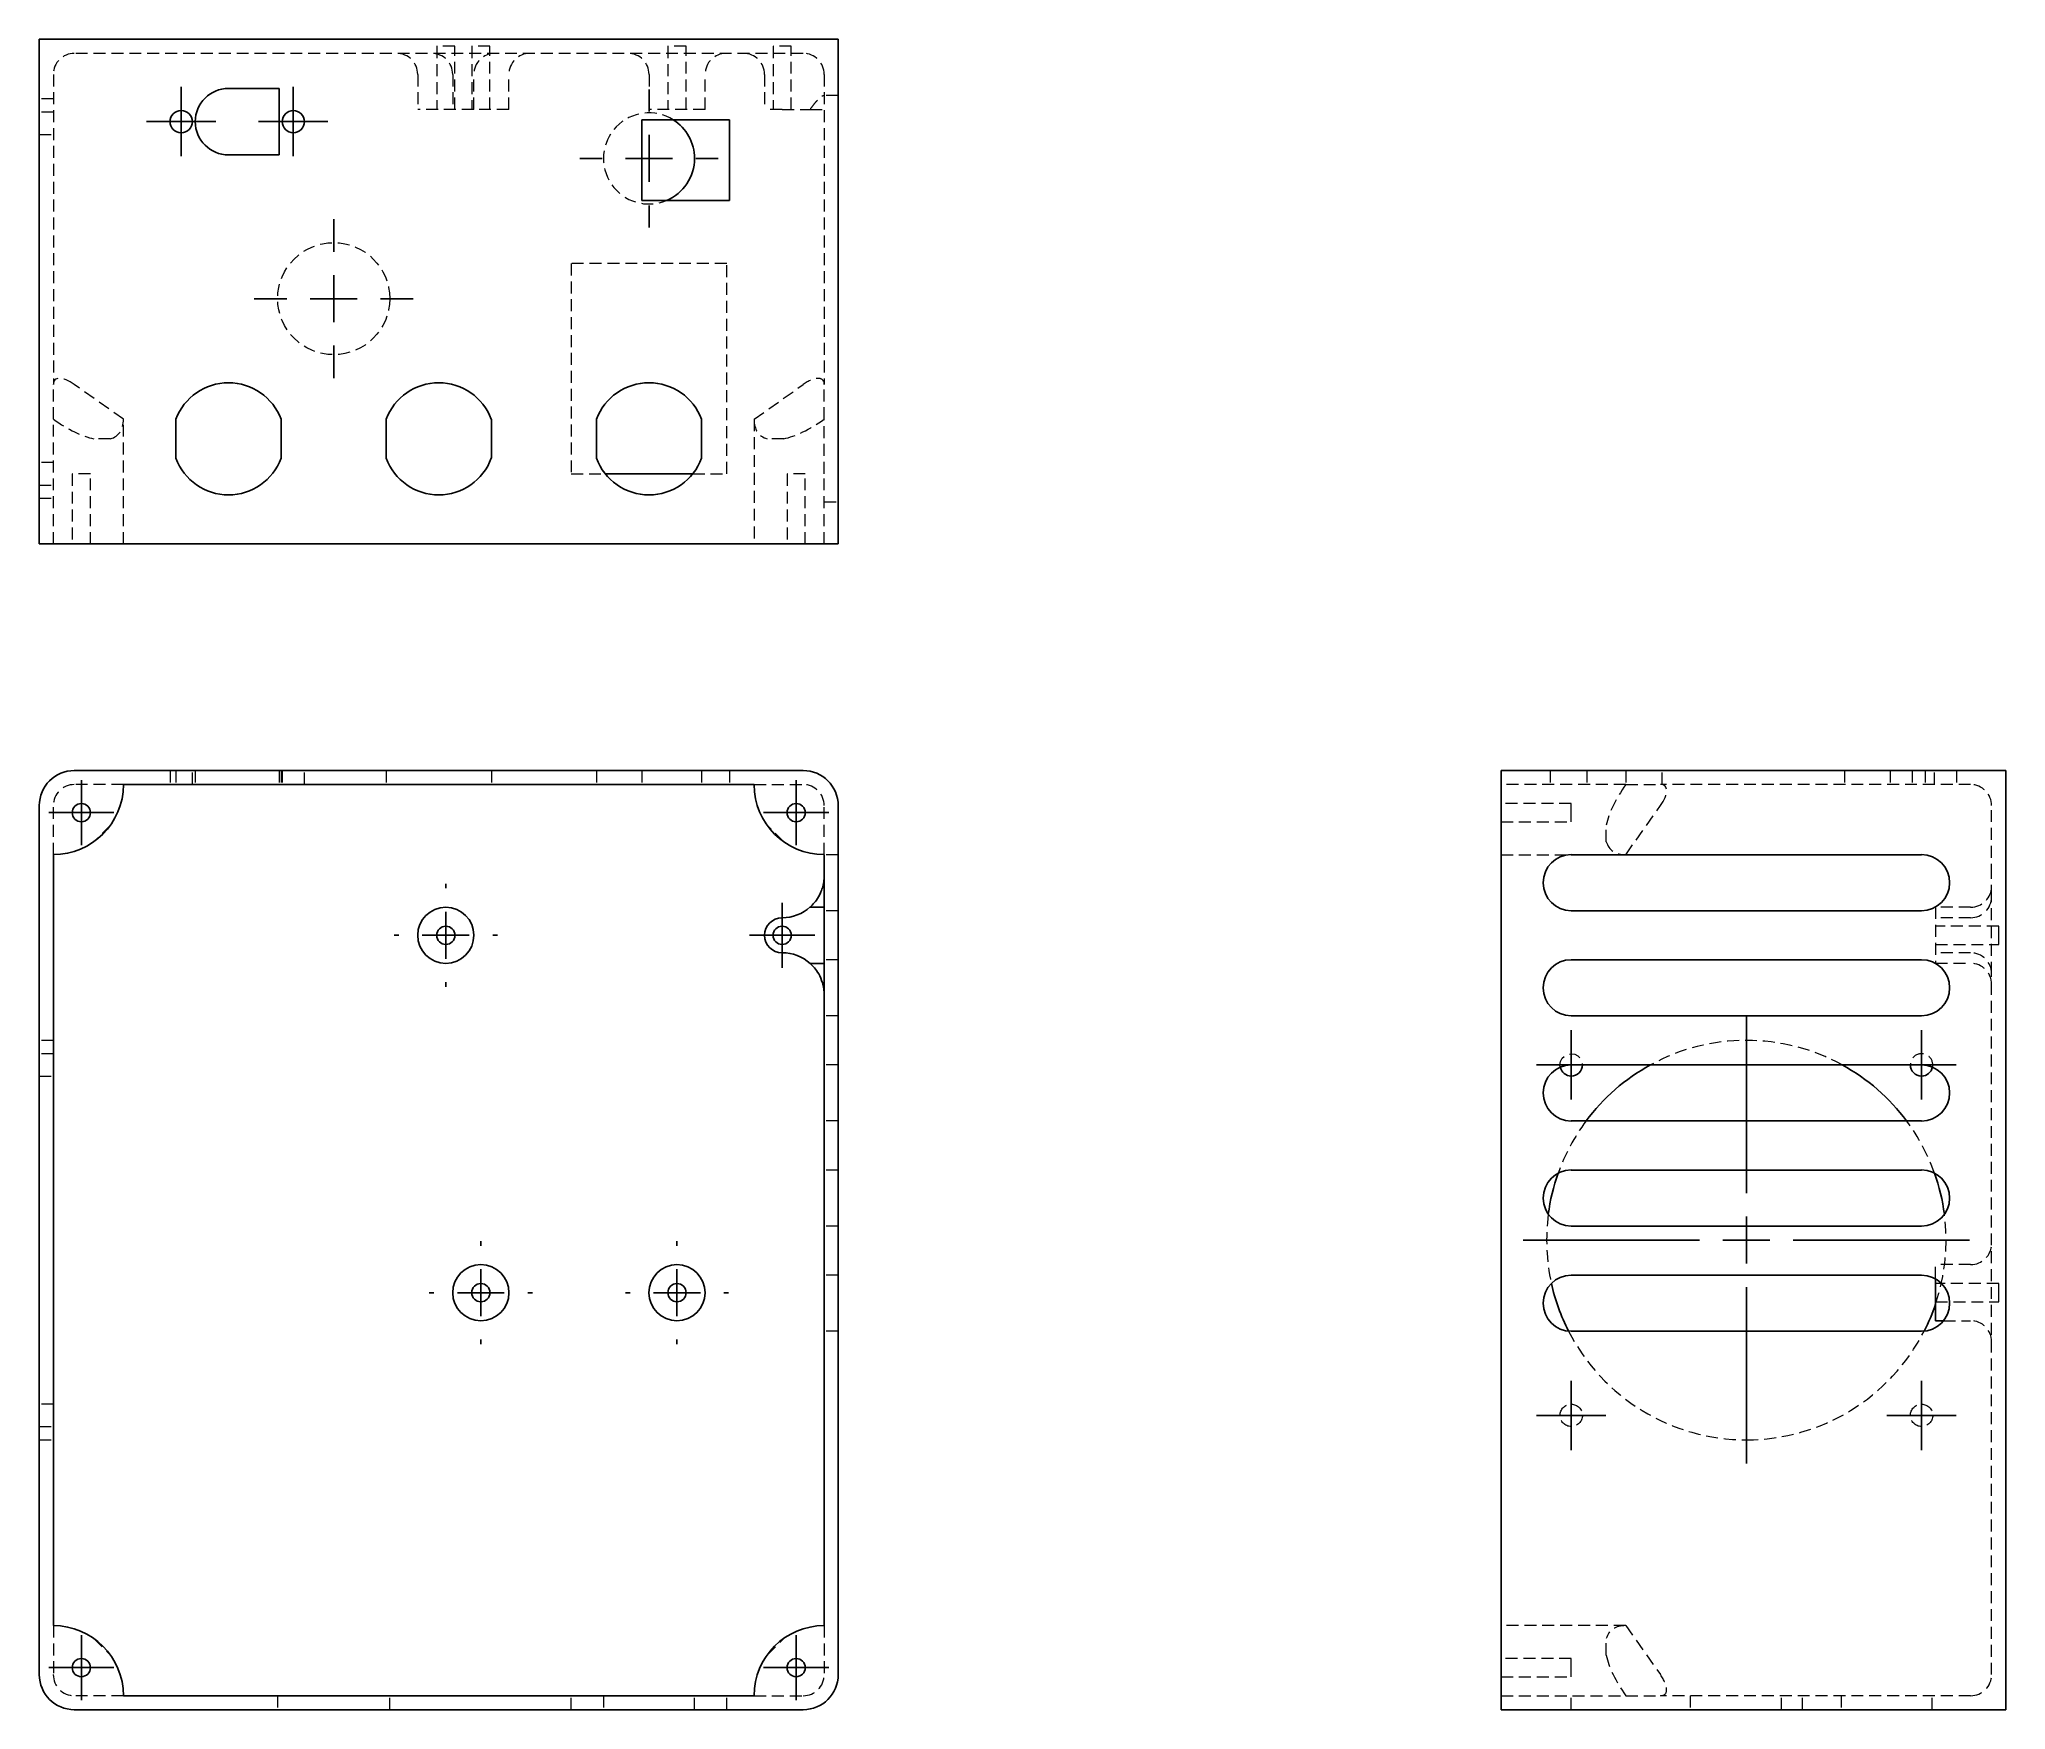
# Model space of a CAD drawing. Header units: millimetres. Extents: x 40 to 250, y 7 to 185.
import ezdxf

# ---------------------------------------------------------------- set-up
doc = ezdxf.new("R2010")
doc.units = ezdxf.units.MM
doc.linetypes.add('HIDDEN', pattern=[1.905, 1.27, -0.635])
doc.layers.add('10', color=7, linetype='Continuous')

# ---------------------------------------------------------------- blocks, each defined once
blk = doc.blocks.new('SW_CENTERMARKSYMBOL_0')
at = {"layer": '10', "color": 0}
for p, q in [((0, 5), (0, 5.49)), ((0, 0), (0, 2.5)), ((-5, 0), (-5.49, 0)), ((0, 0), (-2.5, 0)), ((0, 0), (0, -2.5)), ((0, 0), (2.5, 0)), ((5, 0), (5.49, 0)), ((0, -5), (0, -5.49))]:
    blk.add_line(p, q, dxfattribs=at)
blk = doc.blocks.new('SW_CENTERMARKSYMBOL_1')
at = {"layer": '10', "color": 0}
for p, q in [((0, 5), (0, 5.49)), ((0, 0), (0, 2.5)), ((-5, 0), (-5.49, 0)), ((0, 0), (-2.5, 0)), ((0, 0), (0, -2.5)), ((0, 0), (2.5, 0)), ((5, 0), (5.49, 0)), ((0, -5), (0, -5.49))]:
    blk.add_line(p, q, dxfattribs=at)
blk = doc.blocks.new('SW_CENTERMARKSYMBOL_2')
at = {"layer": '10', "color": 0}
for p, q in [((0, 5), (0, 5.49)), ((0, 0), (0, 2.5)), ((-5, 0), (-5.49, 0)), ((0, 0), (-2.5, 0)), ((0, 0), (0, -2.5)), ((0, 0), (2.5, 0)), ((5, 0), (5.49, 0)), ((0, -5), (0, -5.49))]:
    blk.add_line(p, q, dxfattribs=at)
blk = doc.blocks.new('SW_CENTERMARKSYMBOL_3')
at = {"layer": '10', "color": 0}
for p, q in [((0, 2.5), (0, 3.47)), ((0, 0), (0, 2.5)), ((-2.5, 0), (-3.47, 0)), ((0, 0), (-2.5, 0)), ((0, 0), (0, -2.5)), ((0, 0), (2.5, 0)), ((2.5, 0), (3.47, 0)), ((0, -2.5), (0, -3.47))]:
    blk.add_line(p, q, dxfattribs=at)
blk = doc.blocks.new('SW_CENTERMARKSYMBOL_4')
at = {"layer": '10', "color": 0}
for p, q in [((0, 2.5), (0, 3.47)), ((0, 0), (0, 2.5)), ((-2.5, 0), (-3.47, 0)), ((0, 0), (-2.5, 0)), ((0, 0), (0, -2.5)), ((0, 0), (2.5, 0)), ((2.5, 0), (3.47, 0)), ((0, -2.5), (0, -3.47))]:
    blk.add_line(p, q, dxfattribs=at)
blk = doc.blocks.new('SW_CENTERMARKSYMBOL_5')
at = {"layer": '10', "color": 0}
for p, q in [((0, 2.5), (0, 3.47)), ((0, 0), (0, 2.5)), ((-2.5, 0), (-3.47, 0)), ((0, 0), (-2.5, 0)), ((0, 0), (0, -2.5)), ((0, 0), (2.5, 0)), ((2.5, 0), (3.47, 0)), ((0, -2.5), (0, -3.47))]:
    blk.add_line(p, q, dxfattribs=at)
blk = doc.blocks.new('SW_CENTERMARKSYMBOL_6')
at = {"layer": '10', "color": 0}
for p, q in [((0, 2.5), (0, 3.47)), ((0, 0), (0, 2.5)), ((-2.5, 0), (-3.47, 0)), ((0, 0), (-2.5, 0)), ((0, 0), (0, -2.5)), ((0, 0), (2.5, 0)), ((2.5, 0), (3.47, 0)), ((0, -2.5), (0, -3.47))]:
    blk.add_line(p, q, dxfattribs=at)
blk = doc.blocks.new('SW_CENTERMARKSYMBOL_7')
at = {"layer": '10', "color": 0}
for p, q in [((0, 2.5), (0, 3.47)), ((0, 0), (0, 2.5)), ((-2.5, 0), (-3.47, 0)), ((0, 0), (-2.5, 0)), ((0, 0), (0, -2.5)), ((0, 0), (2.5, 0)), ((2.5, 0), (3.47, 0)), ((0, -2.5), (0, -3.47))]:
    blk.add_line(p, q, dxfattribs=at)
blk = doc.blocks.new('SW_CENTERMARKSYMBOL_8')
at = {"layer": '10', "color": 0}
for p, q in [((0, 5), (0, 8.47)), ((0, 0), (0, 2.5)), ((-5, 0), (-8.47, 0)), ((0, 0), (-2.5, 0)), ((0, 0), (0, -2.5)), ((0, 0), (2.5, 0)), ((5, 0), (8.47, 0)), ((0, -5), (0, -8.47))]:
    blk.add_line(p, q, dxfattribs=at)
blk = doc.blocks.new('SW_CENTERMARKSYMBOL_9')
at = {"layer": '10', "color": 0}
for p, q in [((0, 5), (0, 7.35)), ((0, 0), (0, 2.5)), ((-5, 0), (-7.35, 0)), ((0, 0), (-2.5, 0)), ((0, 0), (0, -2.5)), ((0, 0), (2.5, 0)), ((5, 0), (7.35, 0)), ((0, -5), (0, -7.35))]:
    blk.add_line(p, q, dxfattribs=at)
blk = doc.blocks.new('SW_CENTERMARKSYMBOL_10')
at = {"layer": '10', "color": 0}
for p, q in [((0, 2.5), (0, 3.69)), ((0, 0), (0, 2.5)), ((-2.5, 0), (-3.69, 0)), ((0, 0), (-2.5, 0)), ((0, 0), (0, -2.5)), ((0, 0), (2.5, 0)), ((2.5, 0), (3.69, 0)), ((0, -2.5), (0, -3.69))]:
    blk.add_line(p, q, dxfattribs=at)
blk = doc.blocks.new('SW_CENTERMARKSYMBOL_11')
at = {"layer": '10', "color": 0}
for p, q in [((0, 2.5), (0, 3.69)), ((0, 0), (0, 2.5)), ((-2.5, 0), (-3.69, 0)), ((0, 0), (-2.5, 0)), ((0, 0), (0, -2.5)), ((0, 0), (2.5, 0)), ((2.5, 0), (3.69, 0)), ((0, -2.5), (0, -3.69))]:
    blk.add_line(p, q, dxfattribs=at)
blk = doc.blocks.new('SW_CENTERMARKSYMBOL_12')
at = {"layer": '10', "color": 0}
for p, q in [((0, 2.5), (0, 3.69)), ((0, 0), (0, 2.5)), ((-2.5, 0), (-3.69, 0)), ((0, 0), (-2.5, 0)), ((0, 0), (0, -2.5)), ((0, 0), (2.5, 0)), ((2.5, 0), (3.69, 0)), ((0, -2.5), (0, -3.69))]:
    blk.add_line(p, q, dxfattribs=at)
blk = doc.blocks.new('SW_CENTERMARKSYMBOL_13')
at = {"layer": '10', "color": 0}
for p, q in [((0, 2.5), (0, 3.69)), ((0, 0), (0, 2.5)), ((-2.5, 0), (-3.69, 0)), ((0, 0), (-2.5, 0)), ((0, 0), (0, -2.5)), ((0, 0), (2.5, 0)), ((2.5, 0), (3.69, 0)), ((0, -2.5), (0, -3.69))]:
    blk.add_line(p, q, dxfattribs=at)
blk = doc.blocks.new('SW_CENTERMARKSYMBOL_14')
at = {"layer": '10', "color": 0}
for p, q in [((0, 2.5), (0, 3.69)), ((0, 0), (0, 2.5)), ((-2.5, 0), (-3.69, 0)), ((0, 0), (-2.5, 0)), ((0, 0), (0, -2.5)), ((0, 0), (2.5, 0)), ((2.5, 0), (3.69, 0)), ((0, -2.5), (0, -3.69))]:
    blk.add_line(p, q, dxfattribs=at)
blk = doc.blocks.new('SW_CENTERMARKSYMBOL_15')
at = {"layer": '10', "color": 0}
for p, q in [((0, 5), (0, 23.77)), ((0, 0), (0, 2.5)), ((-5, 0), (-23.77, 0)), ((0, 0), (-2.5, 0)), ((0, 0), (0, -2.5)), ((0, 0), (2.5, 0)), ((5, 0), (23.77, 0)), ((0, -5), (0, -23.77))]:
    blk.add_line(p, q, dxfattribs=at)
blk = doc.blocks.new('SW_CENTERMARKSYMBOL_16')
at = {"layer": '10', "color": 0}
for p, q in [((0, 2.5), (0, 3.69)), ((0, 0), (0, 2.5)), ((-2.5, 0), (-3.69, 0)), ((0, 0), (-2.5, 0)), ((0, 0), (0, -2.5)), ((0, 0), (2.5, 0)), ((2.5, 0), (3.69, 0)), ((0, -2.5), (0, -3.69))]:
    blk.add_line(p, q, dxfattribs=at)

msp = doc.modelspace()

# ---------------------------------------------------------------- linework, layer by layer
at = {"color": 7, "linetype": 'Continuous', "lineweight": 25}
for p, q in [((40.46, 184.87), (40.46, 131.13)), ((40.46, 184.87), (44.19, 184.87)), ((121.81, 184.87), (44.19, 184.87)), ((121.81, 184.87), (125.54, 184.87)), ((125.54, 184.87), (125.54, 131.13)), ((60.61, 179.64), (66.02, 179.64)), ((66.02, 179.64), (66.02, 172.55)), ((104.64, 176.28), (113.97, 176.28)), ((104.64, 167.7), (104.64, 176.28)), ((113.97, 176.28), (113.97, 167.7)), ((66.02, 172.55), (60.61, 172.55)), ((113.97, 167.7), (104.64, 167.7)), ((55.01, 140.25), (55.01, 144.41)), ((66.21, 140.25), (66.21, 144.41)), ((77.4, 140.25), (77.4, 144.41)), ((88.6, 140.25), (88.6, 144.41)), ((99.79, 140.25), (99.79, 144.41)), ((110.99, 140.25), (110.99, 144.41)), ((100.73, 138.6), (110.05, 138.6)), ((40.46, 131.13), (44.19, 131.13)), ((44.19, 131.13), (121.81, 131.13)), ((121.81, 131.13), (125.54, 131.13)), ((44.19, 107), (121.81, 107)), ((196.13, 107), (196.13, 103.27)), ((249.87, 107), (196.13, 107)), ((249.87, 107), (249.87, 103.27)), ((49.42, 105.51), (116.58, 105.51)), ((40.46, 10.73), (40.46, 103.27)), ((125.54, 103.27), (125.54, 10.73)), ((196.13, 103.27), (196.13, 10.73)), ((249.87, 10.73), (249.87, 103.27)), ((41.96, 15.96), (41.96, 98.04)), ((124.04, 98.04), (124.04, 15.96)), ((203.6, 98.04), (240.91, 98.04)), ((122.56, 92.47), (124.04, 92.47)), ((203.6, 92.07), (240.91, 92.07)), ((122.56, 86.45), (124.04, 86.45)), ((203.6, 86.85), (240.91, 86.85)), ((203.6, 80.88), (240.91, 80.88)), ((203.6, 75.66), (240.91, 75.66)), ((203.6, 69.69), (240.91, 69.69)), ((203.6, 64.46), (240.91, 64.46)), ((203.6, 58.49), (240.91, 58.49)), ((203.6, 53.27), (240.91, 53.27)), ((242.4, 51.4), (242.4, 52.87)), ((242.4, 48.42), (242.4, 51.4)), ((242.4, 48.42), (243.24, 48.42)), ((203.6, 47.3), (240.91, 47.3)), ((196.13, 10.73), (196.13, 7)), ((249.87, 10.73), (249.87, 7)), ((116.58, 8.49), (49.42, 8.49)), ((121.81, 7), (44.19, 7)), ((249.87, 7), (196.13, 7))]:
    msp.add_line(p, q, dxfattribs=at)
at = {"color": 7, "linetype": 'HIDDEN', "lineweight": 18}
for p, q in [((121.81, 183.37), (44.19, 183.37)), ((84.72, 184.12), (82.78, 184.12)), ((82.78, 184.12), (82.78, 177.4)), ((84.72, 177.4), (84.72, 184.12)), ((88.45, 184.12), (86.51, 184.12)), ((86.51, 184.12), (86.51, 177.4)), ((88.45, 177.4), (88.45, 184.12)), ((109.34, 184.12), (107.4, 184.12)), ((107.4, 184.12), (107.4, 177.4)), ((109.34, 177.4), (109.34, 184.12)), ((120.54, 184.12), (118.6, 184.12)), ((118.6, 184.12), (118.6, 177.4)), ((120.54, 177.4), (120.54, 184.12)), ((41.96, 181.13), (41.96, 148.1)), ((80.76, 181.13), (80.76, 177.4)), ((84.49, 181.13), (84.49, 177.4)), ((86.73, 177.4), (86.73, 181.13)), ((90.46, 177.4), (90.46, 181.13)), ((105.39, 181.13), (105.39, 177.4)), ((111.36, 177.4), (111.36, 181.13)), ((117.7, 181.13), (117.7, 177.4)), ((124.04, 181.13), (124.04, 148.1)), ((41.96, 178.52), (40.46, 178.52)), ((125.54, 178.9), (123.98, 178.9)), ((41.96, 177.1), (40.46, 177.1)), ((86.73, 177.4), (80.76, 177.4)), ((90.46, 177.4), (86.73, 177.4)), ((111.36, 177.4), (105.39, 177.4)), ((119.57, 177.4), (117.7, 177.4)), ((119.57, 177.4), (122.56, 177.4)), ((122.56, 177.4), (124.04, 177.4)), ((40.46, 174.72), (41.96, 174.72)), ((97.1, 160.99), (97.1, 138.6)), ((113.67, 160.99), (97.1, 160.99)), ((113.67, 138.6), (113.67, 160.99)), ((41.96, 144.41), (41.96, 148.1)), ((49.42, 144.41), (44.19, 148.1)), ((116.58, 144.41), (121.81, 148.1)), ((124.04, 144.41), (124.04, 148.1)), ((41.96, 131.13), (41.96, 144.41)), ((49.42, 131.13), (49.42, 144.41)), ((116.58, 144.41), (116.58, 131.13)), ((124.04, 138.6), (124.04, 144.41)), ((48.04, 142.33), (46.27, 142.33)), ((119.73, 142.33), (117.96, 142.33)), ((41.96, 139.79), (40.46, 139.79)), ((45.91, 138.6), (43.97, 138.6)), ((43.97, 138.6), (43.97, 131.13)), ((45.91, 131.13), (45.91, 138.6)), ((97.1, 138.6), (100.73, 138.6)), ((110.05, 138.6), (113.67, 138.6)), ((122.03, 138.6), (120.09, 138.6)), ((120.09, 138.6), (120.09, 131.13)), ((122.03, 131.13), (122.03, 138.6)), ((124.04, 131.13), (124.04, 138.6)), ((40.46, 137.4), (41.96, 137.4)), ((40.46, 135.99), (41.96, 135.99)), ((124.04, 135.61), (125.54, 135.61)), ((54.38, 107), (54.38, 105.51)), ((55.01, 107), (55.01, 105.51)), ((56.77, 105.51), (56.77, 107)), ((57.07, 107), (57.07, 105.51)), ((66.02, 107), (66.02, 105.51)), ((66.21, 107), (66.21, 105.51)), ((66.32, 107), (66.32, 105.51)), ((68.71, 105.51), (68.71, 107)), ((77.4, 107), (77.4, 105.51)), ((88.6, 107), (88.6, 105.51)), ((99.79, 107), (99.79, 105.51)), ((104.64, 107), (104.64, 105.51)), ((110.99, 107), (110.99, 105.51)), ((113.97, 107), (113.97, 105.51)), ((201.36, 107), (201.36, 105.51)), ((205.25, 107), (205.25, 105.51)), ((209.41, 107), (209.41, 105.51)), ((213.3, 105.51), (213.3, 107)), ((232.7, 107), (232.7, 105.51)), ((237.55, 107), (237.55, 105.51)), ((239.9, 107), (239.9, 105.51)), ((241.28, 107), (241.28, 105.51)), ((242.29, 105.51), (242.29, 107)), ((244.64, 107), (244.64, 105.51)), ((49.42, 105.51), (44.19, 105.51)), ((116.58, 105.51), (121.81, 105.51)), ((209.41, 105.51), (196.13, 105.51)), ((209.41, 105.51), (213.1, 105.51)), ((246.13, 105.51), (213.1, 105.51)), ((41.96, 98.04), (41.96, 103.27)), ((124.04, 98.04), (124.04, 103.27)), ((203.6, 103.49), (196.13, 103.49)), ((203.6, 102.52), (203.6, 103.49)), ((209.41, 98.04), (213.1, 103.27)), ((248.37, 95.81), (248.37, 103.27)), ((48.04, 101.19), (46.27, 99.42)), ((119.73, 99.42), (117.96, 101.19)), ((196.13, 101.55), (203.6, 101.55)), ((203.6, 101.55), (203.6, 102.52)), ((207.33, 99.42), (207.33, 101.19)), ((125.54, 98.04), (124.04, 98.04)), ((196.13, 98.04), (203.6, 98.04)), ((248.37, 93.57), (248.37, 95.81)), ((242.4, 92.47), (242.4, 86.45)), ((246.13, 92.45), (242.4, 92.45)), ((248.37, 85.36), (248.37, 93.57)), ((125.54, 92.07), (124.04, 92.07)), ((246.13, 91.33), (242.4, 91.33)), ((249.12, 90.43), (242.4, 90.43)), ((249.12, 89.46), (249.12, 90.43)), ((242.4, 88.49), (249.12, 88.49)), ((249.12, 88.49), (249.12, 89.46)), ((125.54, 86.85), (124.04, 86.85)), ((246.13, 87.6), (242.4, 87.6)), ((242.4, 86.48), (246.13, 86.48)), ((248.37, 83.12), (248.37, 85.36)), ((248.37, 10.73), (248.37, 83.12)), ((125.54, 80.88), (124.04, 80.88)), ((41.96, 78.27), (40.46, 78.27)), ((41.96, 76.85), (40.46, 76.85)), ((125.54, 75.66), (124.04, 75.66)), ((40.46, 74.46), (41.96, 74.46)), ((125.54, 69.69), (124.04, 69.69)), ((125.54, 64.46), (124.04, 64.46)), ((125.54, 58.49), (124.04, 58.49)), ((125.54, 53.27), (124.04, 53.27)), ((242.4, 52.87), (242.4, 54.39)), ((246.13, 54.39), (242.4, 54.39)), ((249.12, 52.37), (242.4, 52.37)), ((249.12, 51.4), (249.12, 52.37)), ((242.4, 50.43), (249.12, 50.43)), ((249.12, 50.43), (249.12, 51.4)), ((243.24, 48.42), (246.13, 48.42)), ((125.54, 47.3), (124.04, 47.3)), ((41.96, 39.54), (40.46, 39.54)), ((40.46, 37.15), (41.96, 37.15)), ((40.46, 35.73), (41.96, 35.73)), ((41.96, 15.96), (41.96, 10.73)), ((124.04, 15.96), (124.04, 10.73)), ((209.41, 15.96), (196.13, 15.96)), ((209.41, 15.96), (213.1, 10.73)), ((46.27, 14.58), (48.04, 12.81)), ((117.96, 12.81), (119.73, 14.58)), ((207.33, 12.81), (207.33, 14.58)), ((203.6, 12.45), (196.13, 12.45)), ((196.13, 10.51), (203.6, 10.51)), ((203.6, 11.48), (203.6, 12.45)), ((203.6, 10.51), (203.6, 11.48)), ((49.42, 8.49), (44.19, 8.49)), ((65.84, 8.49), (65.84, 7)), ((77.78, 7), (77.78, 8.49)), ((97.1, 7), (97.1, 8.49)), ((100.54, 8.49), (100.54, 7)), ((110.24, 7), (110.24, 8.49)), ((113.67, 7), (113.67, 8.49)), ((116.58, 8.49), (121.81, 8.49)), ((196.13, 8.49), (209.41, 8.49)), ((203.6, 7), (203.6, 8.49)), ((209.41, 8.49), (213.1, 8.49)), ((246.13, 8.49), (213.1, 8.49)), ((216.28, 8.49), (216.28, 7)), ((225.99, 7), (225.99, 8.49)), ((228.22, 7), (228.22, 8.49)), ((232.33, 8.49), (232.33, 7)), ((242.03, 7), (242.03, 8.49))]:
    msp.add_line(p, q, dxfattribs=at)
at = {"color": 7, "linetype": 'HIDDEN', "lineweight": 18, "flags": 128}
msp.add_lwpolyline([(202.43, 75.42), (202.4, 75.66), (202.46, 76.03), (202.63, 76.36), (202.9, 76.62), (203.23, 76.79), (203.6, 76.85), (203.97, 76.79), (204.3, 76.62), (204.56, 76.36), (204.73, 76.03), (204.79, 75.66), (204.79, 75.66)], dxfattribs=at)
at = {"color": 7, "linetype": 'Continuous', "lineweight": 25}
for centre, radius in [((55.57, 176.1), 1.19), ((67.51, 176.1), 1.19), ((44.94, 102.52), 0.97), ((121.06, 102.52), 0.97), ((83.75, 89.46), 2.99), ((83.75, 89.46), 0.97), ((119.57, 89.46), 0.97), ((87.48, 51.4), 2.99), ((87.48, 51.4), 0.97), ((108.37, 51.4), 2.99), ((108.37, 51.4), 0.97), ((44.94, 11.48), 0.97), ((121.06, 11.48), 0.97)]:
    msp.add_circle(centre, radius, dxfattribs=at)
at = {"color": 7, "linetype": 'HIDDEN', "lineweight": 18}
for centre, radius in [((71.81, 157.25), 5.97), ((203.6, 38.34), 1.19), ((240.91, 38.34), 1.19)]:
    msp.add_circle(centre, radius, dxfattribs=at)
for centre, radius, start, end in [((44.19, 181.13), 2.24, 90, 180), ((78.52, 181.13), 2.24, 0, 90), ((82.25, 181.13), 2.24, 0, 90), ((88.97, 181.13), 2.24, 90, 180), ((92.7, 181.13), 2.24, 90, 180), ((103.15, 181.13), 2.24, 0, 90), ((113.6, 181.13), 2.24, 90, 180), ((115.46, 181.13), 2.24, 0, 90), ((121.81, 181.13), 2.24, 0, 90), ((105.39, 172.18), 4.85, 57.7958, 292.6199), ((44.19, 103.27), 2.24, 90, 180), ((121.81, 103.27), 2.24, 0, 90), ((246.13, 103.27), 2.24, 0, 90), ((246.13, 94.69), 2.24, 270, 0), ((246.13, 93.57), 2.24, 270, 0), ((246.13, 85.36), 2.24, 0, 90), ((246.13, 84.24), 2.24, 0, 90), ((222.25, 57), 21.27, 61.3056, 118.6944), ((240.91, 75.66), 1.19, 348.463, 180), ((222.25, 57), 21.27, 143.381, 160.4345), ((222.25, 57), 21.27, 19.5655, 36.619), ((222.25, 57), 21.27, 172.574, 192.4984), ((222.25, 57), 21.27, 341.3283, 7.426), ((246.13, 56.63), 2.24, 270, 0), ((246.13, 46.18), 2.24, 0, 90), ((222.25, 57), 21.27, 207.0993, 270), ((222.25, 57), 21.27, 270, 332.9007), ((44.19, 10.73), 2.24, 180, 270), ((121.81, 10.73), 2.24, 270, 0), ((246.13, 10.73), 2.24, 270, 0)]:
    msp.add_arc(centre, radius, start, end, dxfattribs=at)
at = {"color": 7, "linetype": 'Continuous', "lineweight": 25}
for centre, radius, start, end in [((60.61, 176.1), 3.54, 90, 270), ((105.39, 172.18), 4.85, 0, 57.7958), ((105.39, 172.18), 4.85, 292.6199, 0), ((60.61, 142.33), 5.97, 20.3641, 159.6359), ((83, 142.33), 5.97, 20.3641, 159.6359), ((105.39, 142.33), 5.97, 20.3641, 159.6359), ((60.61, 142.33), 5.97, 200.3641, 339.6359), ((83, 142.33), 5.97, 200.3641, 339.6359), ((105.39, 142.33), 5.97, 200.3641, 339.6359), ((44.19, 103.27), 3.73, 90, 180), ((121.81, 103.27), 3.73, 0, 90), ((41.96, 105.51), 7.46, 270, 0), ((124.04, 105.51), 7.46, 180, 270), ((203.6, 95.06), 2.99, 90, 270), ((240.91, 95.06), 2.99, 270, 90), ((119.57, 95.81), 4.48, 270, 311.9253), ((119.57, 89.46), 1.87, 90, 270), ((119.57, 83.12), 4.48, 48.0747, 90), ((203.6, 83.87), 2.99, 90, 270), ((240.91, 83.87), 2.99, 270, 90), ((203.6, 72.67), 2.99, 90, 270), ((203.6, 75.66), 1.19, 191.537, 270), ((203.6, 75.66), 1.19, 270, 0), ((222.25, 57), 21.27, 118.6944, 143.381), ((222.25, 57), 21.27, 36.619, 61.3056), ((240.91, 75.66), 1.19, 180, 270), ((240.91, 72.67), 2.99, 270, 90), ((240.91, 75.66), 1.19, 270, 348.463), ((203.6, 61.48), 2.99, 90, 270), ((222.25, 57), 21.27, 160.4345, 172.574), ((240.91, 61.48), 2.99, 270, 90), ((222.25, 57), 21.27, 7.426, 19.5655), ((203.6, 50.28), 2.99, 90, 270), ((222.25, 57), 21.27, 192.4984, 207.0993), ((240.91, 50.28), 2.99, 270, 90), ((222.25, 57), 21.27, 332.9007, 341.3283), ((41.96, 8.49), 7.46, 0, 90), ((124.04, 8.49), 7.46, 90, 180), ((44.19, 10.73), 3.73, 180, 270), ((121.81, 10.73), 3.73, 270, 0)]:
    msp.add_arc(centre, radius, start, end, dxfattribs=at)
at = {"color": 7, "linetype": 'HIDDEN', "lineweight": 18}
for centre, major_axis, start_param, end_param in [((44.19, 146.52), (-2.07, 2.07), 5.105088, 6.675884), ((121.81, 146.52), (2.07, 2.07), 5.890486, 7.461283), ((41.96, 149.68), (-6.89, 6.89), 1.963495, 2.58009), ((41.96, 149.68), (-6.89, 6.89), 2.917697, 3.534292), ((124.04, 149.68), (6.89, 6.89), 2.748894, 3.365488), ((124.04, 149.68), (6.89, 6.89), 3.703096, 4.31969), ((214.68, 105.51), (6.89, 6.89), 1.963495, 2.58009), ((211.52, 103.27), (2.07, 2.07), 5.105088, 6.675884), ((214.68, 105.51), (6.89, 6.89), 2.917697, 3.534292), ((214.68, 8.49), (6.89, -6.89), 2.748894, 3.365488), ((214.68, 8.49), (6.89, -6.89), 3.703096, 4.31969), ((211.52, 10.73), (2.07, -2.07), 5.890486, 7.461283)]:
    msp.add_ellipse(centre, major_axis=major_axis, ratio=0.414214, start_param=start_param, end_param=end_param, dxfattribs=at)
msp.add_open_spline([(122.56, 177.4), (122.7, 177.62), (122.85, 177.81), (123.14, 178.18), (123.3, 178.35), (123.52, 178.57), (123.59, 178.63), (123.69, 178.72), (123.72, 178.75), (123.79, 178.8), (123.82, 178.82), (123.91, 178.88), (123.96, 178.9), (124.03, 178.89), (124.04, 178.86), (124.04, 178.8)], degree=3, knots=[0, 0, 0, 0, 0.25, 0.25, 0.5, 0.5, 0.625, 0.625, 0.6875, 0.6875, 0.75, 0.75, 0.875, 0.875, 1, 1, 1, 1], dxfattribs=at)
at = {"color": 7, "linetype": 'Continuous', "lineweight": 25}
for points, knots in [([(122.56, 92.47), (122.7, 92.6), (122.85, 92.75), (123.14, 93.1), (123.3, 93.31), (123.52, 93.69), (123.59, 93.83), (123.69, 94.05), (123.72, 94.13), (123.79, 94.31), (123.82, 94.4), (123.91, 94.7), (123.96, 94.92), (124.03, 95.36), (124.04, 95.59), (124.04, 95.81)], [0, 0, 0, 0, 0.25, 0.25, 0.5, 0.5, 0.625, 0.625, 0.6875, 0.6875, 0.75, 0.75, 0.875, 0.875, 1, 1, 1, 1]), ([(124.04, 83.12), (124.04, 83.32), (124.03, 83.54), (123.97, 83.98), (123.92, 84.2), (123.75, 84.77), (123.61, 85.08), (123.31, 85.6), (123.15, 85.81), (122.85, 86.17), (122.7, 86.32), (122.56, 86.45)], [0, 0, 0, 0, 0.125, 0.125, 0.25, 0.25, 0.5, 0.5, 0.75, 0.75, 1, 1, 1, 1])]:
    msp.add_open_spline(points, degree=3, knots=knots, dxfattribs=at)

# ---------------------------------------------------------------- block references
at = {"layer": '10'}
for name, p in [('SW_CENTERMARKSYMBOL_11', (55.57, 176.1)), ('SW_CENTERMARKSYMBOL_10', (67.51, 176.1)), ('SW_CENTERMARKSYMBOL_9', (105.39, 172.18)), ('SW_CENTERMARKSYMBOL_8', (71.81, 157.25)), ('SW_CENTERMARKSYMBOL_6', (44.94, 102.52)), ('SW_CENTERMARKSYMBOL_7', (121.06, 102.52)), ('SW_CENTERMARKSYMBOL_2', (83.75, 89.46)), ('SW_CENTERMARKSYMBOL_3', (119.57, 89.46)), ('SW_CENTERMARKSYMBOL_15', (222.25, 57)), ('SW_CENTERMARKSYMBOL_16', (203.6, 75.66)), ('SW_CENTERMARKSYMBOL_12', (240.91, 75.66)), ('SW_CENTERMARKSYMBOL_1', (87.48, 51.4)), ('SW_CENTERMARKSYMBOL_0', (108.37, 51.4)), ('SW_CENTERMARKSYMBOL_14', (203.6, 38.34)), ('SW_CENTERMARKSYMBOL_13', (240.91, 38.34)), ('SW_CENTERMARKSYMBOL_5', (44.94, 11.48)), ('SW_CENTERMARKSYMBOL_4', (121.06, 11.48))]:
    msp.add_blockref(name, p, dxfattribs=at)

doc.saveas('drawing.dxf')
